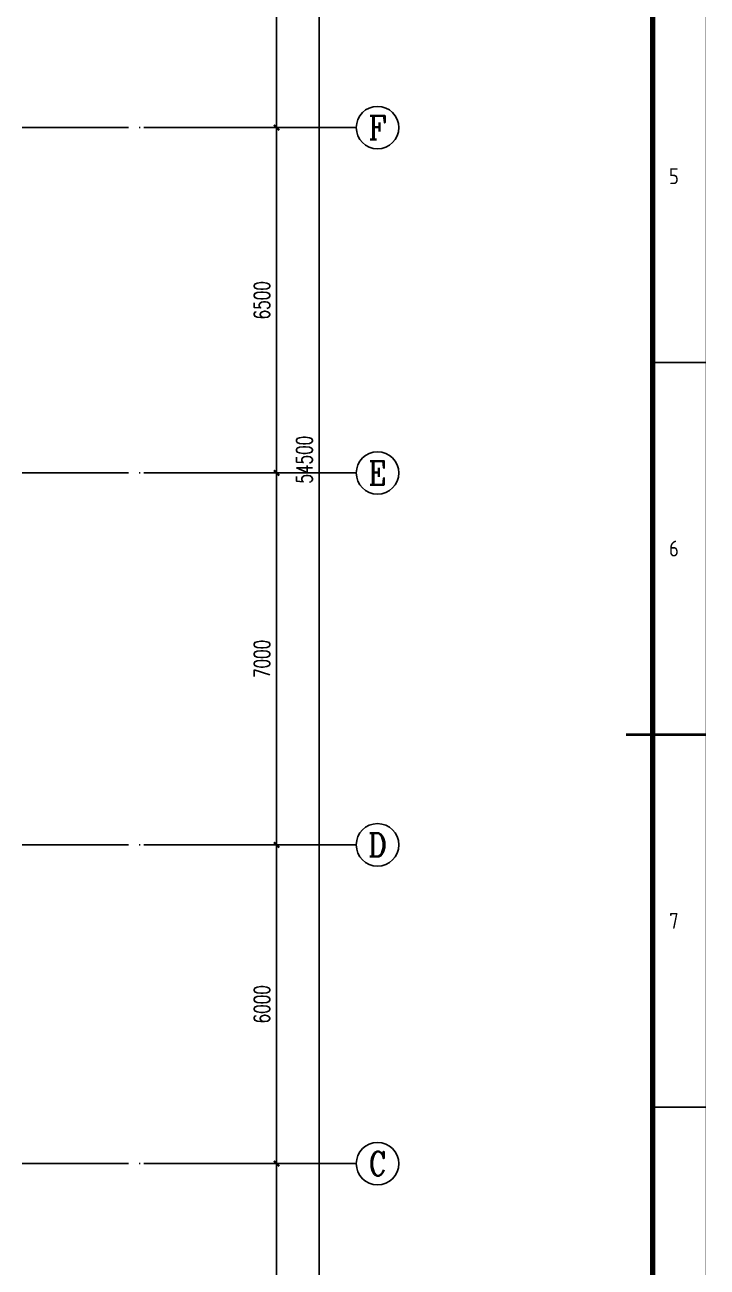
# Model space of a CAD drawing. Extents: x -93062 to 326984, y -142534 to 91021.
# Drawn here: x 171271 to 184109, y 38924 to 62306 of the extents above; entities that cross this region are included whole.
import ezdxf
from ezdxf.enums import TextEntityAlignment as Align

# ---------------------------------------------------------------- set-up
doc = ezdxf.new("R2010")
doc.units = 0
doc.header["$LTSCALE"] = 1000
doc.header["$MEASUREMENT"] = 0
doc.linetypes.add('DOTE', pattern=[2.42, 2, -0.2, 0.02, -0.2])
doc.layers.get('0').update_dxf_attribs({"color": 8})
doc.layers.get('Defpoints').update_dxf_attribs({"color": 8})
for name, color, linetype in [('AXIS', 8, 'Continuous'), ('AXIS_TEXT', 8, 'Continuous'), ('DOTE', 8, 'DOTE')]:
    doc.layers.add(name, color=color, linetype=linetype)
doc.styles.add('_TCH_AXIS', font='COMPLEX', dxfattribs={"bigfont": 'GBCBIG'})
doc.styles.add('_TCH_DIM_T3', font='SIMPLEX', dxfattribs={"width": 0.705882, "bigfont": 'GBCBIG'})
doc.styles.add('COMPLEX', font='COMPLEX')
doc.styles.get("Standard").update_dxf_attribs({"font": 'gbenor.shx', "bigfont": 'gbcbig.shx'})
doc.styles.add('TK', font='GEDITXT.SHX', dxfattribs={"width": 0.85, "height": 3.5, "bigfont": 'DXT.SHX'})
doc.dimstyles.new('_TCH_ARCH&&100', dxfattribs={"dimtxt": 297.5, "dimasz": 100, "dimexe": 250, "dimexo": 300, "dimgap": 126.25, "dimtad": 1, "dimdec": 0, "dimzin": 0, "dimdsep": 46, "dimtxsty": '_TCH_DIM_T3', "dimblk": 'ARCHTICK', "dimcen": 0.09, "dimazin": 2, "dimtfac": 1, "dimtdec": 0, "dimtix": 1, "dimtmove": 2, "dimatfit": 3, "dimfxl": 1, "dimtolj": 1, "dimtzin": 0, "dimarcsym": 0})

# ---------------------------------------------------------------- blocks, each defined once
blk = doc.blocks.new('GEDI_WK_A1_V')
at = {"color": 3}
for p, q in [((584, 490.58), (594, 490.58)), ((584, 420.5), (594, 420.5)), ((584, 350.42), (594, 350.42))]:
    blk.add_line(p, q, dxfattribs=at)
for points, const_width in [([(0, 841), (0, 0), (594, 0), (594, 841)], 0.1), ([(10, 816), (10, 10), (584, 10), (584, 816)], 1)]:
    blk.add_lwpolyline(points, close=True, dxfattribs=dict(at, const_width=const_width))
at = {"color": 3, "const_width": 0.5}
blk.add_lwpolyline([(579, 420.5), (594, 420.5)], dxfattribs=at)
at = {"color": 3}
for s, p in [('5', (588, 525.62)), ('6', (588, 455.54)), ('7', (588, 385.46))]:
    blk.add_text(s, height=3, dxfattribs=at).set_placement(p, align=Align.MIDDLE)
blk = doc.blocks.new('A$C711966D6')
blk.add_blockref('GEDI_WK_A1_V', (0, 0))
at = {"style": 'TK', "width": 0.85}
for tag, height, p in [('PROJECTNAME', 4.75, (529, 44)), ('PHASE', 4, (571, 44)), ('DRAWINGNAME', 4.75, (539, 31))]:
    blk.add_attdef(tag, text='', height=height, dxfattribs=at).set_placement(p, align=Align.MIDDLE_CENTER)
for tag, p, height in [('APPROVE', (416, 32.75), 3.5), ('DESIGN', (461, 32.75), 3.5), ('REVIEW1', (416, 25.75), 3.5), ('DRAW', (461, 25.75), 3.5), ('REVIEW2', (416, 18.75), 3.5), ('PROPORTION', (461, 18.75), 3.5), ('DRAWINGNUMBER', (511, 18.5), 4), ('CHECK', (416, 11.75), 3.5), ('DATE', (461, 11.75), 3.5), ('VERSION', (577, 11.75), 3.5)]:
    blk.add_attdef(tag, p, '', height=height, dxfattribs=at)
blk = doc.blocks.new('是飞洒发时')
at = {"xscale": 100, "yscale": 100, "zscale": 100}
blk.add_blockref('A$C711966D6', (0, 0), dxfattribs=at)
blk = doc.blocks.new('_ArchTick')
at = {"color": 0, "linetype": 'ByBlock', "const_width": 0.4}
blk.add_lwpolyline([(-0.5, -0.5), (0.5, 0.5)], dxfattribs=at)
blk = doc.blocks.new('*D1164')
at = {"layer": 'AXIS', "color": 0, "lineweight": -2, "transparency": 16777216}
for p, q in [((173807, 40872), (176257, 40872)), ((176007, 33872), (176007, 40872)), ((173807, 33872), (176257, 33872))]:
    blk.add_line(p, q, dxfattribs=at)
at = {"layer": 'Defpoints', "color": 0, "transparency": 16777216}
for p in [(173507, 40872), (176007, 40872), (173507, 33872)]:
    blk.add_point(p, dxfattribs=at)
at = {"layer": 'AXIS', "color": 0, "lineweight": -2, "transparency": 16777216, "xscale": 100, "yscale": 100, "zscale": 100}
for p, rotation in [((176007, 40872), 90), ((176007, 33872), 270)]:
    blk.add_blockref('_ArchTick', p, dxfattribs=dict(at, rotation=rotation))
at = {"layer": 'AXIS', "color": 0, "transparency": 16777216, "insert": (175732, 37372), "char_height": 297.5, "attachment_point": 5, "rotation": 90, "style": '_TCH_DIM_T3'}
blk.add_mtext('\\A1;7000', dxfattribs=at)
blk = doc.blocks.new('*D1165')
at = {"layer": 'AXIS', "color": 0, "lineweight": -2, "transparency": 16777216}
for p, q in [((173807, 46872), (176257, 46872)), ((176007, 40872), (176007, 46872)), ((173807, 40872), (176257, 40872))]:
    blk.add_line(p, q, dxfattribs=at)
at = {"layer": 'Defpoints', "color": 0, "transparency": 16777216}
for p in [(173507, 46872), (176007, 46872), (173507, 40872)]:
    blk.add_point(p, dxfattribs=at)
at = {"layer": 'AXIS', "color": 0, "lineweight": -2, "transparency": 16777216, "xscale": 100, "yscale": 100, "zscale": 100}
for p, rotation in [((176007, 46872), 90), ((176007, 40872), 270)]:
    blk.add_blockref('_ArchTick', p, dxfattribs=dict(at, rotation=rotation))
at = {"layer": 'AXIS', "color": 0, "transparency": 16777216, "insert": (175732, 43872), "char_height": 297.5, "attachment_point": 5, "rotation": 90, "style": '_TCH_DIM_T3'}
blk.add_mtext('\\A1;6000', dxfattribs=at)
blk = doc.blocks.new('*D1166')
at = {"layer": 'AXIS', "color": 0, "lineweight": -2, "transparency": 16777216}
for p, q in [((173807, 53872), (176257, 53872)), ((176007, 46872), (176007, 53872)), ((173807, 46872), (176257, 46872))]:
    blk.add_line(p, q, dxfattribs=at)
at = {"layer": 'Defpoints', "color": 0, "transparency": 16777216}
for p in [(173507, 53872), (176007, 53872), (173507, 46872)]:
    blk.add_point(p, dxfattribs=at)
at = {"layer": 'AXIS', "color": 0, "lineweight": -2, "transparency": 16777216, "xscale": 100, "yscale": 100, "zscale": 100}
for p, rotation in [((176007, 53872), 90), ((176007, 46872), 270)]:
    blk.add_blockref('_ArchTick', p, dxfattribs=dict(at, rotation=rotation))
at = {"layer": 'AXIS', "color": 0, "transparency": 16777216, "insert": (175732, 50372), "char_height": 297.5, "attachment_point": 5, "rotation": 90, "style": '_TCH_DIM_T3'}
blk.add_mtext('\\A1;7000', dxfattribs=at)
blk = doc.blocks.new('*D1167')
at = {"layer": 'AXIS', "color": 0, "lineweight": -2, "transparency": 16777216}
for p, q in [((173807, 60372), (176257, 60372)), ((176007, 53872), (176007, 60372)), ((173807, 53872), (176257, 53872))]:
    blk.add_line(p, q, dxfattribs=at)
at = {"layer": 'Defpoints', "color": 0, "transparency": 16777216}
for p in [(173507, 60372), (176007, 60372), (173507, 53872)]:
    blk.add_point(p, dxfattribs=at)
at = {"layer": 'AXIS', "color": 0, "lineweight": -2, "transparency": 16777216, "xscale": 100, "yscale": 100, "zscale": 100}
for p, rotation in [((176007, 60372), 90), ((176007, 53872), 270)]:
    blk.add_blockref('_ArchTick', p, dxfattribs=dict(at, rotation=rotation))
at = {"layer": 'AXIS', "color": 0, "transparency": 16777216, "insert": (175732, 57122), "char_height": 297.5, "attachment_point": 5, "rotation": 90, "style": '_TCH_DIM_T3'}
blk.add_mtext('\\A1;6500', dxfattribs=at)
blk = doc.blocks.new('*D1168')
at = {"layer": 'AXIS', "color": 0, "lineweight": -2, "transparency": 16777216}
for p, q in [((173807, 67372), (176257, 67372)), ((176007, 60372), (176007, 67372)), ((173807, 60372), (176257, 60372))]:
    blk.add_line(p, q, dxfattribs=at)
at = {"layer": 'Defpoints', "color": 0, "transparency": 16777216}
for p in [(173507, 67372), (176007, 67372), (173507, 60372)]:
    blk.add_point(p, dxfattribs=at)
at = {"layer": 'AXIS', "color": 0, "lineweight": -2, "transparency": 16777216, "xscale": 100, "yscale": 100, "zscale": 100}
for p, rotation in [((176007, 67372), 90), ((176007, 60372), 270)]:
    blk.add_blockref('_ArchTick', p, dxfattribs=dict(at, rotation=rotation))
at = {"layer": 'AXIS', "color": 0, "transparency": 16777216, "insert": (175732, 63872), "char_height": 297.5, "attachment_point": 5, "rotation": 90, "style": '_TCH_DIM_T3'}
blk.add_mtext('\\A1;7000', dxfattribs=at)
blk = doc.blocks.new('*D1172')
at = {"layer": 'AXIS', "color": 0, "lineweight": -2, "transparency": 16777216}
for p, q in [((173807, 81372), (177057, 81372)), ((176807, 26872), (176807, 81372)), ((173807, 26872), (177057, 26872))]:
    blk.add_line(p, q, dxfattribs=at)
at = {"layer": 'Defpoints', "color": 0, "transparency": 16777216}
for p in [(173507, 81372), (176807, 81372), (173507, 26872)]:
    blk.add_point(p, dxfattribs=at)
at = {"layer": 'AXIS', "color": 0, "lineweight": -2, "transparency": 16777216, "xscale": 100, "yscale": 100, "zscale": 100}
for p, rotation in [((176807, 81372), 90), ((176807, 26872), 270)]:
    blk.add_blockref('_ArchTick', p, dxfattribs=dict(at, rotation=rotation))
at = {"layer": 'AXIS', "color": 0, "transparency": 16777216, "insert": (176532, 54122), "char_height": 297.5, "attachment_point": 5, "rotation": 90, "style": '_TCH_DIM_T3'}
blk.add_mtext('\\A1;54500', dxfattribs=at)
blk = doc.blocks.new('_AXISO')
blk.add_circle((0, 0), 0.5)
at = {"layer": 'AXIS_TEXT', "style": 'COMPLEX', "width": 1.041667}
blk.add_attdef('A', text='', height=0.56, dxfattribs=at).set_placement((-0.25, -0.28), (0.25, -0.28), align=Align.FIT)

msp = doc.modelspace()

# ---------------------------------------------------------------- linework, layer by layer
at = {"layer": 'AXIS'}
for p, q in [((173506.9, 60372.1), (177506.9, 60372.1)), ((173506.9, 53872.1), (177506.9, 53872.1)), ((173506.9, 46872.1), (177506.9, 46872.1)), ((173506.9, 40872.1), (177506.9, 40872.1))]:
    msp.add_line(p, q, dxfattribs=at)
at = {"layer": 'DOTE'}
for p, q in [((144600.9, 60372.1), (173506.9, 60372.1)), ((144600.9, 53872.1), (173506.9, 53872.1)), ((144600.9, 46872.1), (173506.9, 46872.1)), ((144600.9, 40872.1), (173506.9, 40872.1))]:
    msp.add_line(p, q, dxfattribs=at)

# ---------------------------------------------------------------- block references
msp.add_blockref('是飞洒发时', (124684, 6896))
at = {"layer": 'AXIS'}
ref = msp.add_blockref('_AXISO', (177906.9, 60372.1), dxfattribs=dict(at, xscale=800, yscale=800, zscale=800))
ref.add_attrib('A', 'F', dxfattribs={"layer": 'AXIS_TEXT', "height": 445.4, "style": '_TCH_AXIS'}).set_placement((177737.2, 60149.3), (178076.6, 60149.3), align=Align.FIT)
ref = msp.add_blockref('_AXISO', (177906.9, 53872.1), dxfattribs=dict(at, xscale=800, yscale=800, zscale=800))
ref.add_attrib('A', 'E', dxfattribs={"layer": 'AXIS_TEXT', "height": 445.4, "style": '_TCH_AXIS'}).set_placement((177737.2, 53649.3), (178076.6, 53649.3), align=Align.FIT)
ref = msp.add_blockref('_AXISO', (177906.9, 46872.1), dxfattribs=dict(at, xscale=800, yscale=800, zscale=800))
ref.add_attrib('A', 'D', dxfattribs={"layer": 'AXIS_TEXT', "height": 435.3, "style": '_TCH_AXIS'}).set_placement((177730.8, 46654.4), (178083.1, 46654.4), align=Align.FIT)
ref = msp.add_blockref('_AXISO', (177906.9, 40872.1), dxfattribs=dict(at, xscale=800, yscale=800, zscale=800))
ref.add_attrib('A', 'C', dxfattribs={"layer": 'AXIS_TEXT', "height": 455.7, "style": '_TCH_AXIS'}).set_placement((177744.2, 40644.2), (178069.7, 40644.2), align=Align.FIT)

# ---------------------------------------------------------------- dimensions: what is measured, and where the dimension line sits
for p1, p2, distance, picture, middle in [((173506.9, 26872.1), (173506.9, 81372.1), -3300, '*D1172', (176531.9, 54122.1)), ((173506.9, 60372.1), (173506.9, 67372.1), -2500, '*D1168', (175731.9, 63872.1)), ((173506.9, 53872.1), (173506.9, 60372.1), -2500, '*D1167', (175731.9, 57122.1)), ((173506.9, 46872.1), (173506.9, 53872.1), -2500, '*D1166', (175731.9, 50372.1)), ((173506.9, 40872.1), (173506.9, 46872.1), -2500, '*D1165', (175731.9, 43872.1)), ((173506.9, 33872.1), (173506.9, 40872.1), -2500, '*D1164', (175731.9, 37372.1))]:
    dim = msp.add_aligned_dim(p1=p1, p2=p2, distance=distance, dimstyle='_TCH_ARCH&&100', dxfattribs=at)
    dim.commit()
    dim.dimension.update_dxf_attribs({"geometry": picture, "text_midpoint": middle})

doc.saveas('drawing.dxf')
